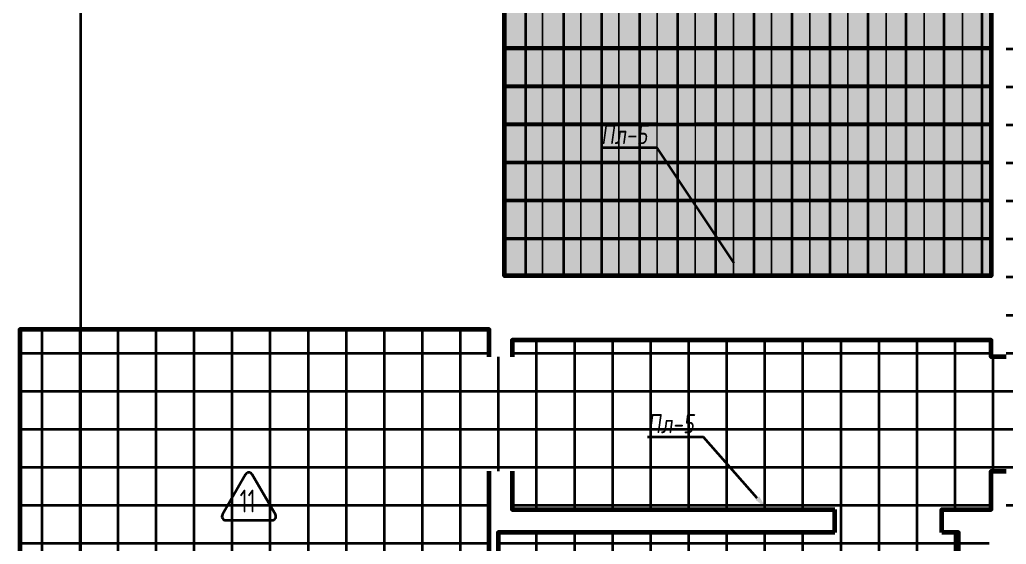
# Model space of a CAD drawing. Header units: millimetres. Extents: x -510890 to 418982, y -118257 to 141350.
# Drawn here: x 198111 to 211036, y -65192 to -58318 of the extents above; entities that cross this region are included whole.
import ezdxf
from ezdxf import colors
from ezdxf.entities.mleader import LeaderData, LeaderLine
from ezdxf.enums import TextEntityAlignment as Align
from ezdxf.math import Vec2, Vec3

# ---------------------------------------------------------------- set-up
doc = ezdxf.new("R2010")
doc.units = ezdxf.units.MM
doc.layers.add('АР_Площадь контур', color=220, linetype='Continuous', lineweight=35, plot=False)
doc.styles.add('ISOCPEUR', font='isocpeur.ttf', dxfattribs={"height": 800})
doc.styles.add('Архитект', font='isocpeur.ttf', dxfattribs={"width": 0.8, "oblique": 8})
pattern_1 = [(90, (2999.9, -126491.3), (-498.475, 0), []), (180, (2999.9, -126491.3), (-6e-14, -498.475), [])]

msp = doc.modelspace()

# ---------------------------------------------------------------- hatches: boundary and pattern name
at = {"layer": 'АР_Площадь контур', "true_color": 0x000000, "transparency": 33554687}
h = msp.add_hatch(dxfattribs=at)
h.set_pattern_fill('ANSI37', color=18, scale=157, angle=45, style=0)
h.set_pattern_definition(pattern_1)
h.paths.add_polyline_path([(210190.5, -65035.6), (210810.5, -65035.6), (210810.5, -71185.6), (204380.6, -71185.8), (204380.6, -65035.6), (208790.5, -65035.6), (208790.5, -64735.6), (204560.5, -64735.6), (204560.5, -62515.6), (210835.5, -62515.6), (210835.5, -62735.6), (211035.5, -62735.6), (211035.5, -51445.6), (214875.5, -51445.6), (214875.5, -52583.1), (215175.5, -52583.1), (215175.5, -52246.8), (218930.5, -52246.8), (218930.5, -52808.2), (219130.5, -52808.2), (219130.5, -54508.2), (218930.5, -54508.2), (218930.5, -55295.6), (215175.5, -55295.6), (215175.5, -54583.1), (214975.5, -54583.1), (214975.5, -64835.6), (211035.5, -64835.6), (211035.5, -64235.6), (210835.5, -64235.6), (210835.5, -64735.6), (210190.5, -64735.6)])
h = msp.add_hatch(dxfattribs=at)
h.set_pattern_fill('ANSI37', color=18, scale=157, angle=45, style=0)
h.set_pattern_definition([(90, (139938.06, -126491.3), (-498.475, 0), []), (180, (139938.06, -126491.3), (-6e-14, -498.475), [])])
h.paths.add_polyline_path([(210835.5, -61675.6), (204460.5, -61675.6), (204460.5, -53350.6), (210835.5, -53350.6), (210835.5, -54406.9), (211035.5, -54406.9), (211035.5, -55906.9), (210835.5, -55906.9)])
at = {"layer": 'АР_Площадь контур', "lineweight": 5, "ltscale": 300, "true_color": 0xb8b9bc, "transparency": 33554687}
h = msp.add_hatch(color=9, dxfattribs=at)
h.dxf.hatch_style = 1
h.paths.add_polyline_path([(204961, -55675.6), (204461, -55675.6)], flags=17)
h.paths.add_polyline_path([(205461, -56175.6), (204961, -56175.6), (204961, -56675.6), (205461, -56675.6)])
h.paths.add_polyline_path([(205961, -56175.6), (205461, -56175.6), (205461, -56675.6), (205961, -56675.6)])
h.paths.add_polyline_path([(205961, -56675.6), (205461, -56675.6)], flags=17)
h.paths.add_polyline_path([(206461, -56175.6), (205961, -56175.6), (205961, -57175.6), (206461, -57175.6)])
h.paths.add_polyline_path([(206461, -57175.6), (205961, -57175.6), (205961, -57675.6), (206461, -57675.6)])
h.paths.add_polyline_path([(206961, -57175.6), (206461, -57175.6), (206461, -57675.6), (206961, -57675.6)])
h.paths.add_polyline_path([(206961, -57675.6), (206461, -57675.6)])
h.paths.add_polyline_path([(207461, -57175.6), (206961, -57175.6), (206961, -58175.6), (207461, -58175.6)])
h.paths.add_polyline_path([(207461, -58175.6), (206961, -58175.6), (206961, -58675.6), (207461, -58675.6)])
h.paths.add_polyline_path([(207961, -58175.6), (207461, -58175.6), (207461, -58675.6), (207961, -58675.6)])
h.paths.add_polyline_path([(207961, -58675.6), (207461, -58675.6)], flags=17)
h.paths.add_polyline_path([(208461, -58175.6), (207961, -58175.6), (207961, -59175.6), (208461, -59175.6)])
h.paths.add_polyline_path([(208461, -59175.6), (207961, -59175.6), (207961, -59675.6), (208461, -59675.6)])
h.paths.add_polyline_path([(208961, -59175.6), (208461, -59175.6), (208461, -59675.6), (208961, -59675.6)])
h.paths.add_polyline_path([(208961, -59675.6), (208461, -59675.6)], flags=17)
h.paths.add_polyline_path([(209461, -59175.6), (208961, -59175.6), (208961, -60175.6), (209461, -60175.6)])
h.paths.add_polyline_path([(209461, -60175.6), (208961, -60175.6), (208961, -60675.6), (209461, -60675.6)])
h.paths.add_polyline_path([(209961, -60175.6), (209461, -60175.6), (209461, -60675.6), (209961, -60675.6)])
h.paths.add_polyline_path([(209961, -60675.6), (209961, -61175.6)], flags=17)
h.paths.add_polyline_path([(210461, -60175.6), (209961, -60175.6), (209961, -61175.6), (210461, -61175.6)])
h.paths.add_polyline_path([(210461, -61175.6), (209961, -61175.6), (209961, -61675.6), (210461, -61675.6)])
h.paths.add_polyline_path([(205461, -55675.6), (204961, -55675.6), (204961, -56175.6), (205461, -56175.6)])
at = {"layer": 'АР_Площадь контур', "lineweight": 5, "ltscale": 300, "true_color": 0x828487, "transparency": 33554687}
h = msp.add_hatch(color=252, dxfattribs=at)
h.dxf.hatch_style = 1
h.paths.add_polyline_path([(209961, -61175.6), (209461, -61175.6), (209461, -61675.6), (209961, -61675.6)])
h.paths.add_polyline_path([(209961, -60675.6), (209461, -60675.6), (209461, -61175.6), (209961, -61175.6)])
h.paths.add_polyline_path([(209461, -60675.6), (208961, -60675.6), (208961, -61175.6), (209461, -61175.6)])
h.paths.add_polyline_path([(208961, -60675.6), (208461, -60675.6), (208461, -61175.6), (208961, -61175.6)])
h.paths.add_polyline_path([(208961, -60175.6), (208461, -60175.6), (208461, -60675.6), (208961, -60675.6)])
h.paths.add_polyline_path([(208961, -59675.6), (208461, -59675.6), (208461, -60175.6), (208961, -60175.6)])
h.paths.add_polyline_path([(208461, -59675.6), (207961, -59675.6), (207961, -60175.6), (208461, -60175.6)])
h.paths.add_polyline_path([(207961, -59675.6), (207461, -59675.6), (207461, -60175.6), (207961, -60175.6)])
h.paths.add_polyline_path([(207961, -59175.6), (207461, -59175.6), (207461, -59675.6), (207961, -59675.6)])
h.paths.add_polyline_path([(207961, -58675.6), (207461, -58675.6), (207461, -59175.6), (207961, -59175.6)])
h.paths.add_polyline_path([(207461, -58675.6), (206961, -58675.6), (206961, -59175.6), (207461, -59175.6)])
h.paths.add_polyline_path([(206961, -58675.6), (206461, -58675.6), (206461, -59175.6), (206961, -59175.6)])
h.paths.add_polyline_path([(206961, -58175.6), (206461, -58175.6), (206461, -58675.6), (206961, -58675.6)])
h.paths.add_polyline_path([(206961, -57675.6), (206461, -57675.6), (206461, -58175.6), (206961, -58175.6)])
h.paths.add_polyline_path([(206461, -57675.6), (205961, -57675.6), (205961, -58175.6), (206461, -58175.6)])
h.paths.add_polyline_path([(205961, -57675.6), (205461, -57675.6), (205461, -58175.6), (205961, -58175.6)])
h.paths.add_polyline_path([(205961, -57175.6), (205461, -57175.6), (205461, -57675.6), (205961, -57675.6)])
h.paths.add_polyline_path([(205961, -56675.6), (205461, -56675.6), (205461, -57175.6), (205961, -57175.6)])
h.paths.add_polyline_path([(205461, -56675.6), (204961, -56675.6), (204961, -57175.6), (205461, -57175.6)])
h.paths.add_polyline_path([(204961, -56675.6), (204461, -56675.6), (204461, -57175.6), (204961, -57175.6)])
h.paths.add_polyline_path([(204961, -56175.6), (204461, -56175.6), (204461, -56675.6), (204961, -56675.6)])
h.paths.add_polyline_path([(204961, -55744.8), (204461, -55744.8), (204461, -56175.6), (204961, -56175.6)])
h.paths.add_polyline_path([(204961, -55675.6), (204461, -55675.6), (204461, -55744.8), (204961, -55744.8)])
at = {"layer": 'АР_Площадь контур', "lineweight": 5, "ltscale": 300, "transparency": 33554687}
h = msp.add_hatch(color=252, dxfattribs=at)
h.dxf.hatch_style = 1
h.paths.add_polyline_path([(204961, -57175.6), (204461, -57175.6), (204461, -57675.6), (204961, -57675.6)])
h.paths.add_polyline_path([(204961, -57675.6), (204461, -57675.6)], flags=17)
h.paths.add_polyline_path([(205461, -57175.6), (204961, -57175.6), (204961, -58175.6), (205461, -58175.6)])
h.paths.add_polyline_path([(205461, -58175.6), (204961, -58175.6), (204961, -58675.6), (205461, -58675.6)])
h.paths.add_polyline_path([(205961, -58175.6), (205461, -58175.6), (205461, -58675.6), (205961, -58675.6)])
h.paths.add_polyline_path([(205961, -58675.6), (205461, -58675.6)], flags=17)
h.paths.add_polyline_path([(206461, -58175.6), (205961, -58175.6), (205961, -59175.6), (206461, -59175.6)])
h.paths.add_polyline_path([(206461, -59175.6), (205961, -59175.6), (205961, -59675.6), (206461, -59675.6)])
h.paths.add_polyline_path([(206961, -59175.6), (206461, -59175.6), (206461, -59675.6), (206961, -59675.6)])
h.paths.add_polyline_path([(206961, -59675.6), (206461, -59675.6)], flags=17)
h.paths.add_polyline_path([(207461, -59175.6), (206961, -59175.6), (206961, -60175.6), (207461, -60175.6)])
h.paths.add_polyline_path([(207461, -60175.6), (206961, -60175.6), (206961, -60675.6), (207461, -60675.6)])
h.paths.add_polyline_path([(207961, -60175.6), (207461, -60175.6), (207461, -60675.6), (207961, -60675.6)])
h.paths.add_polyline_path([(207961, -60675.6), (207461, -60675.6)], flags=17)
h.paths.add_polyline_path([(208461, -60175.6), (207961, -60175.6), (207961, -61175.6), (208461, -61175.6)])
h.paths.add_polyline_path([(208461, -61175.6), (207961, -61175.6), (207961, -61675.6), (208461, -61675.6)])
h.paths.add_polyline_path([(209461, -61175.6), (208461, -61175.6), (208461, -61675.6), (209461, -61675.6)])
at = {"layer": 'АР_Площадь контур', "lineweight": 5, "ltscale": 300, "true_color": 0xb8b9bc, "transparency": 33554687}
h = msp.add_hatch(color=9, dxfattribs=at)
h.dxf.hatch_style = 1
h.paths.add_polyline_path([(207961, -61175.6), (207461, -61175.6), (207461, -61675.6), (207961, -61675.6)])
h.paths.add_polyline_path([(207961, -60675.6), (207461, -60675.6), (207461, -61175.6), (207961, -61175.6)])
h.paths.add_polyline_path([(207461, -60675.6), (206961, -60675.6), (206961, -61175.6), (207461, -61175.6)])
h.paths.add_polyline_path([(206961, -60675.6), (206461, -60675.6), (206461, -61175.6), (206961, -61175.6)])
h.paths.add_polyline_path([(206961, -60175.6), (206461, -60175.6), (206461, -60675.6), (206961, -60675.6)])
h.paths.add_polyline_path([(206961, -59675.6), (206461, -59675.6), (206461, -60175.6), (206961, -60175.6)])
h.paths.add_polyline_path([(206461, -59675.6), (205961, -59675.6), (205961, -60175.6), (206461, -60175.6)])
h.paths.add_polyline_path([(205961, -59675.6), (205461, -59675.6), (205461, -60175.6), (205961, -60175.6)])
h.paths.add_polyline_path([(205961, -59175.6), (205461, -59175.6), (205461, -59675.6), (205961, -59675.6)])
h.paths.add_polyline_path([(205961, -58675.6), (205461, -58675.6), (205461, -59175.6), (205961, -59175.6)])
h.paths.add_polyline_path([(205461, -58675.6), (204961, -58675.6), (204961, -59175.6), (205461, -59175.6)])
h.paths.add_polyline_path([(204961, -58675.6), (204461, -58675.6), (204461, -59175.6), (204961, -59175.6)])
h.paths.add_polyline_path([(204961, -58175.6), (204461, -58175.6), (204461, -58675.6), (204961, -58675.6)])
h.paths.add_polyline_path([(204961, -57675.6), (204461, -57675.6), (204461, -58175.6), (204961, -58175.6)])
at = {"layer": 'АР_Площадь контур', "lineweight": 5, "ltscale": 300, "transparency": 33554687}
h = msp.add_hatch(color=252, dxfattribs=at)
h.dxf.hatch_style = 1
h.paths.add_polyline_path([(208961, -58175.6), (208461, -58175.6), (208461, -58675.6), (208961, -58675.6)])
at = {"layer": 'АР_Площадь контур', "lineweight": 5, "ltscale": 300, "true_color": 0x828487, "transparency": 33554687}
h = msp.add_hatch(color=252, dxfattribs=at)
h.dxf.hatch_style = 1
h.paths.add_polyline_path([(209460.9, -58175.6), (208960.9, -58175.6), (208960.9, -58675.6), (209460.9, -58675.6)])
h = msp.add_hatch(color=252, dxfattribs=at)
h.dxf.hatch_style = 1
h.paths.add_polyline_path([(209960.9, -58175.6), (209460.9, -58175.6), (209460.9, -58675.6), (209960.9, -58675.6)])
h = msp.add_hatch(color=252, dxfattribs=at)
h.dxf.hatch_style = 1
h.paths.add_polyline_path([(210460.9, -58175.6), (209960.9, -58175.6), (209960.9, -58675.6), (210460.9, -58675.6)])
at = {"layer": 'АР_Площадь контур', "lineweight": 5, "ltscale": 300, "true_color": 0xb8b9bc, "transparency": 33554687}
h = msp.add_hatch(color=9, dxfattribs=at)
h.dxf.hatch_style = 1
h.paths.add_polyline_path([(210835.5, -58675.6), (210835.5, -58175.6), (210461, -58175.6), (210461, -58675.6)])
at = {"layer": 'АР_Площадь контур', "lineweight": 5, "ltscale": 300, "transparency": 33554687}
h = msp.add_hatch(color=252, dxfattribs=at)
h.dxf.hatch_style = 1
h.paths.add_polyline_path([(208961, -58675.6), (208461, -58675.6), (208461, -59175.6), (208961, -59175.6)])
h = msp.add_hatch(color=252, dxfattribs=at)
h.dxf.hatch_style = 1
h.paths.add_polyline_path([(209461, -58675.6), (208961, -58675.6), (208961, -59175.6), (209461, -59175.6)])
h = msp.add_hatch(color=252, dxfattribs=at)
h.dxf.hatch_style = 1
h.paths.add_polyline_path([(209961, -58675.6), (209461, -58675.6), (209461, -59175.6), (209961, -59175.6)])
at = {"layer": 'АР_Площадь контур', "lineweight": 5, "ltscale": 300, "true_color": 0x828487, "transparency": 33554687}
h = msp.add_hatch(color=252, dxfattribs=at)
h.dxf.hatch_style = 1
h.paths.add_polyline_path([(210460.9, -58675.6), (209960.9, -58675.6), (209960.9, -59175.6), (210460.9, -59175.6)])
at = {"layer": 'АР_Площадь контур', "lineweight": 5, "ltscale": 300, "true_color": 0xb8b9bc, "transparency": 33554687}
h = msp.add_hatch(color=9, dxfattribs=at)
h.dxf.hatch_style = 1
h.paths.add_polyline_path([(210835.5, -59175.6), (210835.5, -58675.6), (210461, -58675.6), (210461, -59175.6)])
at = {"layer": 'АР_Площадь контур', "lineweight": 5, "ltscale": 300, "transparency": 33554687}
h = msp.add_hatch(color=252, dxfattribs=at)
h.dxf.hatch_style = 1
h.paths.add_polyline_path([(203461, -59175.6), (202961, -59175.6)], flags=17)
h.paths.add_polyline_path([(204461, -60175.6), (203961, -60175.6)], flags=17)
h.paths.add_polyline_path([(204961, -59675.6), (204461, -59675.6), (204461, -60675.6), (204961, -60675.6)])
h.paths.add_polyline_path([(204961, -60675.6), (204461, -60675.6), (204461, -61175.6), (204961, -61175.6)])
h.paths.add_polyline_path([(205461, -60675.6), (204961, -60675.6), (204961, -61175.6), (205461, -61175.6)])
h.paths.add_polyline_path([(205461, -61175.6), (204961, -61175.6)], flags=17)
h.paths.add_polyline_path([(205961, -60675.6), (205461, -60675.6), (205461, -61675.6), (205961, -61675.6)])
h.paths.add_polyline_path([(206461, -62175.6), (205961, -62175.6)], flags=17)
at = {"layer": 'АР_Площадь контур', "lineweight": 5, "ltscale": 300, "true_color": 0x828487, "transparency": 33554687}
h = msp.add_hatch(color=252, dxfattribs=at)
h.dxf.hatch_style = 1
h.paths.add_polyline_path([(204460.7, -59176), (204460.7, -59675.6), (204461, -59675.6), (204461, -59176)])
h = msp.add_hatch(color=252, dxfattribs=at)
h.dxf.hatch_style = 1
h.paths.add_polyline_path([(204961, -59675.6), (204461, -59675.6)])
h.paths.add_polyline_path([(205461, -59175.6), (204961, -59175.6), (204961, -60175.6), (205461, -60175.6)])
h.paths.add_polyline_path([(205461, -60175.6), (204961, -60175.6), (204961, -60675.6), (205461, -60675.6)])
h.paths.add_polyline_path([(206461, -60175.6), (205461, -60175.6), (205461, -60675.6), (206461, -60675.6)])
h.paths.add_polyline_path([(204961, -59175.6), (204461, -59175.6), (204461, -59675.6), (204961, -59675.6)])
h.paths.add_polyline_path([(205961, -60675.6), (205961, -61175.6)], flags=17)
h.paths.add_polyline_path([(206461, -60728.1), (206461, -60675.6), (206124.9, -60675.6), (205961, -60675.6), (205961, -61175.6), (206461, -61175.6)])
h.paths.add_polyline_path([(206461, -61175.6), (205961, -61175.6), (205961, -61675.6), (206461, -61675.6)])
h.paths.add_polyline_path([(207461, -61175.6), (206461, -61175.6), (206461, -61675.6), (207461, -61675.6)])
at = {"layer": 'АР_Площадь контур', "lineweight": 5, "ltscale": 300, "transparency": 33554687}
h = msp.add_hatch(color=252, dxfattribs=at)
h.dxf.hatch_style = 1
h.paths.add_polyline_path([(209961, -59175.6), (209461, -59175.6), (209461, -59675.6), (209961, -59675.6)])
at = {"layer": 'АР_Площадь контур', "lineweight": 5, "ltscale": 300, "true_color": 0x828487, "transparency": 33554687}
h = msp.add_hatch(color=252, dxfattribs=at)
h.dxf.hatch_style = 1
h.paths.add_polyline_path([(210460.9, -59175.6), (209960.9, -59175.6), (209960.9, -59675.6), (210460.9, -59675.6)])
h = msp.add_hatch(color=252, dxfattribs=at)
h.dxf.hatch_style = 1
h.paths.add_polyline_path([(210835.5, -59675.6), (210835.5, -59175.6), (210461, -59175.6), (210461, -59675.6)])
at = {"layer": 'АР_Площадь контур', "lineweight": 5, "ltscale": 300, "transparency": 33554687}
h = msp.add_hatch(color=252, dxfattribs=at)
h.dxf.hatch_style = 1
h.paths.add_polyline_path([(204460.7, -59675.6), (204460.7, -60175.6), (204461, -60175.6), (204461, -59675.6)])
h = msp.add_hatch(color=252, dxfattribs=at)
h.dxf.hatch_style = 1
h.paths.add_polyline_path([(209961, -59675.6), (209461, -59675.6), (209461, -60175.6), (209961, -60175.6)])
h = msp.add_hatch(color=252, dxfattribs=at)
h.dxf.hatch_style = 1
h.paths.add_polyline_path([(210461, -59675.6), (209961, -59675.6), (209961, -60175.6), (210461, -60175.6)])
h = msp.add_hatch(color=252, dxfattribs=at)
h.dxf.hatch_style = 1
h.paths.add_polyline_path([(210835.5, -60675.6), (210835.5, -59675.6), (210461, -59675.6), (210461, -60675.6)])
at = {"layer": 'АР_Площадь контур', "lineweight": 5, "ltscale": 300, "true_color": 0xc7c8ca, "transparency": 33554687}
h = msp.add_hatch(color=9, dxfattribs=at)
h.dxf.hatch_style = 1
h.paths.add_polyline_path([(204460.7, -60175.6), (204460.7, -60675.6), (204461, -60675.6), (204461, -60175.6)])
at = {"layer": 'АР_Площадь контур', "lineweight": 5, "ltscale": 300, "transparency": 33554687}
h = msp.add_hatch(color=252, dxfattribs=at)
h.dxf.hatch_style = 1
h.paths.add_polyline_path([(210835.5, -61175.6), (210835.5, -60675.6), (210461, -60675.6), (210461, -61175.6)])
at = {"layer": 'АР_Площадь контур', "lineweight": 5, "ltscale": 300, "true_color": 0xc7c8ca, "transparency": 33554687}
h = msp.add_hatch(color=9, dxfattribs=at)
h.dxf.hatch_style = 1
h.paths.add_polyline_path([(204460.7, -61675.5), (204860.6, -61675.6), (205461, -61675.6), (205461, -61175.6), (204461, -61175.6), (204461, -61326.9)])
h = msp.add_hatch(color=9, dxfattribs=at)
h.dxf.hatch_style = 1
h.paths.add_polyline_path([(210835.5, -61675.6), (210835.5, -61175.6), (210461, -61175.6), (210461, -61326.9), (210460.7, -61675.5)])
at = {"layer": 'АР_Площадь контур', "true_color": 0x000000, "transparency": 33554687}
h = msp.add_hatch(dxfattribs=at)
h.set_pattern_fill('ANSI37', color=18, scale=157, angle=45, style=0)
h.set_pattern_definition(pattern_1)
h.paths.add_polyline_path([(204260.6, -71186.1), (198110.5, -71185.6), (198110.5, -62377.9), (199060.5, -62377.9), (204260.5, -62377.9), (204260.5, -62735.6), (204560.5, -62735.6), (204560.5, -64235.6), (204260.5, -64235.6)])

# ---------------------------------------------------------------- linework, layer by layer
at = {"layer": 'АР_Площадь контур', "ltscale": 40}
msp.add_lwpolyline([(284437.5, -118257.2), (198910.4, -118257.2), (198910.4, -34460), (284437.5, -34460)], close=True, dxfattribs=at)
msp.add_lwpolyline([(284437.5, -118257.2), (198910.4, -118257.2), (198910.4, -34460), (284437.5, -34460)], close=True, dxfattribs=at)
at = {"layer": 'АР_Площадь контур', "lineweight": 60}
for points in [[(210835.5, -55830.7), (210835.5, -61675.6), (204460.7, -61675.4), (204460.5, -44625.3)], [(204260.5, -62735.6), (204260.5, -62377.9), (198110.5, -62377.9), (198110.5, -71185.6), (204260.6, -71185.6), (204260.6, -64235.6)], [(211035.5, -62735.6), (210835.5, -62735.6), (210835.5, -62515.6), (204560.5, -62515.6), (204560.5, -62735.6)], [(204560.5, -64235.6), (204560.5, -64735.6), (208790.5, -64735.6)], [(210190.5, -65035.7), (210190.5, -64735.6), (210835.5, -64735.6), (210835.5, -64235.6), (211035.5, -64235.6)], [(208790.5, -65035.6), (208790.5, -64735.6)], [(208790.5, -65035.6), (204380.5, -65035.6), (204380.5, -71185.6), (210810.5, -71185.6), (210810.5, -65385.7), (210410.5, -65385.7), (210410.5, -65035.7), (210190.5, -65035.7)]]:
    msp.add_lwpolyline(points, dxfattribs=at)
at = {"layer": 'АР_Площадь контур', "lineweight": 5, "ltscale": 300}
msp.add_lwpolyline([(204460.5, -44625.3), (210835.5, -44625.3), (210835.5, -48205.6), (210835.5, -51745.5), (211035.5, -51745.5), (211035.5, -53245.5), (210835.5, -53245.5), (210835.5, -54330.7), (211035.5, -54330.7), (211035.5, -55830.7), (210835.5, -55830.7), (210835.5, -61675.6), (204560.5, -61675.6), (204560.5, -61675.6), (204460.7, -61675.6)], close=True, dxfattribs=at)
for points in [[(204460.7, -61675.6), (204460.9, -55675.6)], [(204961, -58675.6), (204961, -58175.6), (204461, -58175.6), (204461, -58675.6), (204961, -58675.6)], [(205461, -58675.6), (205461, -58175.6), (204961, -58175.6), (204961, -58675.6), (205461, -58675.6)], [(205961, -58675.6), (205961, -58175.6), (205461, -58175.6), (205461, -58675.6), (205961, -58675.6)], [(206461, -58675.6), (206461, -58175.6), (205961, -58175.6), (205961, -58675.6), (206461, -58675.6)], [(206961, -58675.6), (206961, -58175.6), (206461, -58175.6), (206461, -58675.6), (206961, -58675.6)], [(207461, -58675.6), (207461, -58175.6), (206961, -58175.6), (206961, -58675.6), (207461, -58675.6)], [(207961, -58675.6), (207961, -58175.6), (207461, -58175.6), (207461, -58675.6), (207961, -58675.6)], [(208461, -58675.6), (208461, -58175.6), (207961, -58175.6), (207961, -58675.6), (208461, -58675.6)], [(208961, -58675.6), (208961, -58175.6), (208461, -58175.6), (208461, -58675.6), (208961, -58675.6)], [(209461, -58675.6), (209461, -58175.6), (208961, -58175.6), (208961, -58675.6), (209461, -58675.6)], [(209961, -58675.6), (209961, -58175.6), (209461, -58175.6), (209461, -58675.6), (209961, -58675.6)], [(210461, -58675.6), (210461, -58175.6), (209961, -58175.6), (209961, -58675.6), (210461, -58675.6)], [(210835.5, -58175.6), (210461, -58175.6), (210461, -58675.6), (210835.5, -58675.6)], [(204961, -59175.6), (204961, -58675.6), (204461, -58675.6), (204461, -59175.6), (204961, -59175.6)], [(205461, -59175.6), (205461, -58675.6), (204961, -58675.6), (204961, -59175.6), (205461, -59175.6)], [(205961, -59175.6), (205961, -58675.6), (205461, -58675.6), (205461, -59175.6), (205961, -59175.6)], [(206461, -59175.6), (206461, -58675.6), (205961, -58675.6), (205961, -59175.6), (206461, -59175.6)], [(206961, -59175.6), (206961, -58675.6), (206461, -58675.6), (206461, -59175.6), (206961, -59175.6)], [(207461, -59175.6), (207461, -58675.6), (206961, -58675.6), (206961, -59175.6), (207461, -59175.6)], [(207961, -59175.6), (207961, -58675.6), (207461, -58675.6), (207461, -59175.6), (207961, -59175.6)], [(208461, -59175.6), (208461, -58675.6), (207961, -58675.6), (207961, -59175.6), (208461, -59175.6)], [(208961, -59175.6), (208961, -58675.6), (208461, -58675.6), (208461, -59175.6), (208961, -59175.6)], [(209461, -59175.6), (209461, -58675.6), (208961, -58675.6), (208961, -59175.6), (209461, -59175.6)], [(209961, -59175.6), (209961, -58675.6), (209461, -58675.6), (209461, -59175.6), (209961, -59175.6)], [(210461, -59175.6), (210461, -58675.6), (209961, -58675.6), (209961, -59175.6), (210461, -59175.6)], [(210835.5, -58675.6), (210461, -58675.6), (210461, -59175.6), (210835.5, -59175.6)], [(204961, -59675.6), (204961, -59175.6), (204461, -59175.6), (204461, -59675.6), (204961, -59675.6)], [(205461, -59675.6), (205461, -59175.6), (204961, -59175.6), (204961, -59675.6), (205461, -59675.6)], [(205961, -59675.6), (205961, -59175.6), (205461, -59175.6), (205461, -59675.6), (205961, -59675.6)], [(206461, -59675.6), (206461, -59175.6), (205961, -59175.6), (205961, -59675.6), (206461, -59675.6)], [(206961, -59675.6), (206961, -59175.6), (206461, -59175.6), (206461, -59675.6), (206961, -59675.6)], [(207461, -59675.6), (207461, -59175.6), (206961, -59175.6), (206961, -59675.6), (207461, -59675.6)], [(207961, -59675.6), (207961, -59175.6), (207461, -59175.6), (207461, -59675.6), (207961, -59675.6)], [(208461, -59675.6), (208461, -59175.6), (207961, -59175.6), (207961, -59675.6), (208461, -59675.6)], [(208961, -59675.6), (208961, -59175.6), (208461, -59175.6), (208461, -59675.6), (208961, -59675.6)], [(209461, -59675.6), (209461, -59175.6), (208961, -59175.6), (208961, -59675.6), (209461, -59675.6)], [(209961, -59675.6), (209961, -59175.6), (209461, -59175.6), (209461, -59675.6), (209961, -59675.6)], [(210461, -59675.6), (210461, -59175.6), (209961, -59175.6), (209961, -59675.6), (210461, -59675.6)], [(210835.5, -59175.6), (210461, -59175.6), (210461, -59675.6), (210835.5, -59675.6)], [(204961, -60175.6), (204961, -59675.6), (204461, -59675.6), (204461, -60175.6), (204961, -60175.6)], [(205461, -60175.6), (205461, -59675.6), (204961, -59675.6), (204961, -60175.6), (205461, -60175.6)], [(205961, -60175.6), (205961, -59675.6), (205461, -59675.6), (205461, -60175.6), (205961, -60175.6)], [(206461, -60175.6), (206461, -59675.6), (205961, -59675.6), (205961, -60175.6), (206461, -60175.6)], [(207461, -60175.6), (207461, -59675.6), (206961, -59675.6), (206961, -60175.6), (207461, -60175.6)], [(207961, -60175.6), (207961, -59675.6), (207461, -59675.6), (207461, -60175.6), (207961, -60175.6)], [(208461, -60175.6), (208461, -59675.6), (207961, -59675.6), (207961, -60175.6), (208461, -60175.6)], [(208961, -60175.6), (208961, -59675.6), (208461, -59675.6), (208461, -60175.6), (208961, -60175.6)], [(209461, -60175.6), (209461, -59675.6), (208961, -59675.6), (208961, -60175.6), (209461, -60175.6)], [(209961, -60175.6), (209961, -59675.6), (209461, -59675.6), (209461, -60175.6), (209961, -60175.6)], [(210461, -60175.6), (210461, -59675.6), (209961, -59675.6), (209961, -60175.6), (210461, -60175.6)], [(210835.5, -59675.6), (210461, -59675.6), (210461, -60175.6), (210835.5, -60175.6)], [(204961, -60675.6), (204961, -60175.6), (204461, -60175.6), (204461, -60675.6), (204961, -60675.6)], [(205461, -60675.6), (205461, -60175.6), (204961, -60175.6), (204961, -60675.6), (205461, -60675.6)], [(205961, -60675.6), (205961, -60175.6), (205461, -60175.6), (205461, -60675.6), (205961, -60675.6)], [(206461, -60675.6), (206461, -60175.6), (205961, -60175.6), (205961, -60675.6), (206461, -60675.6)], [(206961, -60675.6), (206961, -60175.6), (206461, -60175.6), (206461, -60675.6), (206961, -60675.6)], [(207461, -60675.6), (207461, -60175.6), (206961, -60175.6), (206961, -60675.6), (207461, -60675.6)], [(207961, -60675.6), (207961, -60175.6), (207461, -60175.6), (207461, -60675.6), (207961, -60675.6)], [(208461, -60675.6), (208461, -60175.6), (207961, -60175.6), (207961, -60675.6), (208461, -60675.6)], [(208961, -60675.6), (208961, -60175.6), (208461, -60175.6), (208461, -60675.6), (208961, -60675.6)], [(209461, -60675.6), (209461, -60175.6), (208961, -60175.6), (208961, -60675.6), (209461, -60675.6)], [(209961, -60675.6), (209961, -60175.6), (209461, -60175.6), (209461, -60675.6), (209961, -60675.6)], [(210461, -60675.6), (210461, -60175.6), (209961, -60175.6), (209961, -60675.6), (210461, -60675.6)], [(210835.5, -60175.6), (210461, -60175.6), (210461, -60675.6), (210835.5, -60675.6)], [(204961, -61175.6), (204961, -60675.6), (204461, -60675.6), (204461, -61175.6), (204961, -61175.6)], [(205461, -61175.6), (205461, -60675.6), (204961, -60675.6), (204961, -61175.6), (205461, -61175.6)], [(205961, -61175.6), (205961, -60675.6), (205461, -60675.6), (205461, -61175.6), (205961, -61175.6)], [(206461, -61175.6), (206461, -60675.6), (205961, -60675.6), (205961, -61175.6), (206461, -61175.6)], [(206961, -61175.6), (206961, -60675.6), (206461, -60675.6), (206461, -61175.6), (206961, -61175.6)], [(207461, -61175.6), (207461, -60675.6), (206961, -60675.6), (206961, -61175.6), (207461, -61175.6)], [(207961, -61175.6), (207961, -60675.6), (207461, -60675.6), (207461, -61175.6), (207961, -61175.6)], [(208461, -61175.6), (208461, -60675.6), (207961, -60675.6), (207961, -61175.6), (208461, -61175.6)], [(208961, -61175.6), (208961, -60675.6), (208461, -60675.6), (208461, -61175.6), (208961, -61175.6)], [(209461, -61175.6), (209461, -60675.6), (208961, -60675.6), (208961, -61175.6), (209461, -61175.6)], [(209961, -61175.6), (209961, -60675.6), (209461, -60675.6), (209461, -61175.6), (209961, -61175.6)], [(210461, -61175.6), (210461, -60675.6), (209961, -60675.6), (209961, -61175.6), (210461, -61175.6)], [(210835.5, -60675.6), (210461, -60675.6), (210461, -61175.6), (210835.5, -61175.6)], [(204961, -61675.6), (204961, -61175.6), (204461, -61175.6), (204461, -61326.9)], [(205461, -61675.6), (205461, -61175.6), (204961, -61175.6), (204961, -61675.6), (205461, -61675.6)], [(205961, -61675.6), (205961, -61175.6), (205461, -61175.6), (205461, -61675.6), (205961, -61675.6)], [(206461, -61675.6), (206461, -61175.6), (205961, -61175.6), (205961, -61675.6), (206461, -61675.6)], [(206961, -61675.6), (206961, -61175.6), (206461, -61175.6), (206461, -61675.6), (206961, -61675.6)], [(207461, -61675.6), (207461, -61175.6), (206961, -61175.6), (206961, -61675.6), (207461, -61675.6)], [(207961, -61675.6), (207961, -61175.6), (207461, -61175.6), (207461, -61675.6), (207961, -61675.6)], [(208461, -61675.6), (208461, -61175.6), (207961, -61175.6), (207961, -61675.6), (208461, -61675.6)], [(208461, -61675.6), (208461, -61175.6), (207961, -61175.6), (207961, -61675.6), (208461, -61675.6)], [(208961, -61675.6), (208961, -61175.6), (208461, -61175.6), (208461, -61675.6), (208961, -61675.6)], [(209461, -61675.6), (209461, -61175.6), (208961, -61175.6), (208961, -61675.6), (209461, -61675.6)], [(209961, -61675.6), (209961, -61175.6), (209461, -61175.6), (209461, -61675.6), (209961, -61675.6)], [(210461, -61675.6), (210461, -61175.6), (209961, -61175.6), (209961, -61675.6), (210461, -61675.6)], [(210835.5, -61175.6), (210461, -61175.6), (210461, -61675.6)], [(204460.7, -61675.6), (204961, -61675.6)], [(210461, -61675.6), (210835.5, -61675.6)]]:
    msp.add_lwpolyline(points, dxfattribs=at)
at = {"layer": 'АР_Площадь контур', "lineweight": 5}
for points in [[(204460.7, -59675.6), (204461, -59675.6), (204461, -59175.6), (204460.7, -59175.6)], [(204460.7, -60175.6), (204461, -60175.6), (204461, -59675.6), (204460.7, -59675.6)], [(204460.7, -60675.6), (204461, -60675.6), (204461, -60175.6), (204460.7, -60175.6)]]:
    msp.add_lwpolyline(points, dxfattribs=at)
at = {"layer": 'АР_Площадь контур', "linetype": 'Continuous'}
msp.add_lwpolyline([(200810.4, -64876.3), (201416.6, -64876.3, 0.5773495), (201459.9, -64801.3), (201156.8, -64276.3, 0.5773541), (201070.2, -64276.3), (200767.1, -64801.3, 0.5773491), (200810.4, -64876.3, 0.0000017)], format="xyb", dxfattribs=at)

# ---------------------------------------------------------------- texts
at = {"layer": 'АР_Площадь контур', "linetype": 'Continuous', "style": 'ISOCPEUR', "width": 0.7}
msp.add_text('11', height=300, dxfattribs=at).set_placement((201096.9, -64774.6), align=Align.CENTER)

# ---------------------------------------------------------------- leaders
at = {"layer": 'АР_Площадь контур'}
ml = msp.add_multileader_mtext('Standard', dxfattribs=at)
ml.set_content('Пл-5', color=256, style='Архитект')
ml.set_leader_properties(color=256, linetype='ByLayer', lineweight=-1)
ml.build(insert=Vec2(0, 0))
ml.multileader.update_dxf_attribs({"text_left_attachment_type": 6, "text_right_attachment_type": 6, "dogleg_length": 25, "arrow_head_size": 200})
ctx = ml.context
ctx.base_point, ctx.char_height, ctx.arrow_head_size, ctx.landing_gap_size, ctx.plane_origin = Vec3(205625.7, -59997.9), 250, 200, 100, Vec3(192125.1, -60737.3)
ctx.left_attachment, ctx.right_attachment = 6, 6
notes = []
notes.append((ctx, [(0, (1, 1, 0), (206461, -59997.9), (-1, 0), 25, [(1, [(207582, -61675.6)], 0, [])])]))
ctx.mtext.insert, ctx.mtext.width, ctx.mtext.defined_height, ctx.mtext.line_spacing_style, ctx.mtext.flow_direction = Vec3(205725.7, -59697.9), 3549.472, 1007.6, 2, 5
ml = msp.add_multileader_mtext('Standard', dxfattribs=at)
ml.set_content('Пл-5', color=256, style='Архитект')
ml.set_leader_properties(color=256, linetype='ByLayer', lineweight=-1)
ml.build(insert=Vec2(0, 0))
ml.multileader.update_dxf_attribs({"text_left_attachment_type": 6, "text_right_attachment_type": 6, "dogleg_length": 25, "arrow_head_size": 200})
ctx = ml.context
ctx.base_point, ctx.char_height, ctx.arrow_head_size, ctx.landing_gap_size, ctx.plane_origin = Vec3(206234.2, -63786.6), 250, 200, 100, Vec3(192733.6, -64526)
ctx.left_attachment, ctx.right_attachment = 6, 6
notes.append((ctx, [(0, (1, 1, 0), (207069.5, -63786.6), (-1, 0), 25, [(1, [(207905, -64735.6)], 0, [])])]))
ctx.mtext.insert, ctx.mtext.width, ctx.mtext.defined_height, ctx.mtext.line_spacing_style, ctx.mtext.flow_direction = Vec3(206334.2, -63486.6), 3549.472, 1007.6, 2, 5
for ctx, leaders in notes:
    for number, flags, end, landing, length, lines in leaders:
        leader = LeaderData()
        leader.index, (leader.has_last_leader_line, leader.has_dogleg_vector, leader.attachment_direction) = number, flags
        leader.last_leader_point, leader.dogleg_vector, leader.dogleg_length = Vec3(end), Vec3(landing), length
        for number, points, colour, breaks in lines:
            line = LeaderLine()
            line.index, line.vertices, line.color, line.breaks = number, Vec3.list(points), colors.encode_raw_color(colour), breaks
            leader.lines.append(line)
        ctx.leaders.append(leader)

doc.saveas('drawing.dxf')
